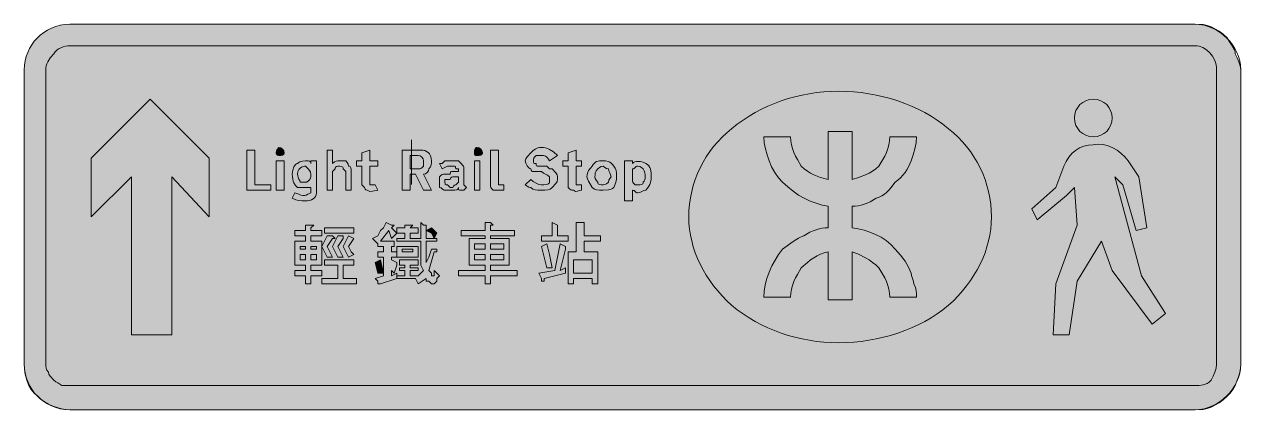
# Model space of a CAD drawing. Header units: metres. Extents: x 11 to 555, y 49 to 222.
import ezdxf

# ---------------------------------------------------------------- set-up
doc = ezdxf.new("R2010")
doc.units = ezdxf.units.M
for name, color, linetype, true_color in [('FILL_BLUE_0000FF', 7, 'Continuous', 0x0000ff), ('FILL_RED_FF0000', 7, 'Continuous', 0xff0000), ('FILL_WHITE_FFFFFF', 7, 'Continuous', 0xffffff), ('STROKE_BLUE_0000FF', 7, 'Continuous', 0x0000ff), ('STROKE_WHITE_FFFFFF', 7, 'Continuous', 0xffffff)]:
    doc.layers.add(name, color=color, linetype=linetype, true_color=true_color)

msp = doc.modelspace()

# ---------------------------------------------------------------- hatches: boundary and pattern name
at = {"layer": 'FILL_BLUE_0000FF', "true_color": 0x0000ff}
h = msp.add_hatch(color=7, dxfattribs=at)
h.dxf.hatch_style = 1
h.paths.add_polyline_path([(535.95, 212.58), (536.84, 212.42), (538.57, 211.8), (540.2, 210.8), (541.65, 209.49), (542.88, 207.89), (543.82, 206.06), (544.18, 205.06), (544.43, 204.03), (544.59, 202.95), (544.65, 201.84), (544.65, 69.84), (544.44, 68.04), (543.9, 66.24), (543.13, 64.44), (542.25, 62.64), (541.35, 61.85), (540.45, 61.25), (539.55, 60.83), (538.65, 60.54), (536.85, 60.28), (535.05, 60.24), (31.05, 60.24), (27.45, 60.24), (26.55, 60.95), (25.65, 61.44), (24.75, 61.93), (23.85, 62.64), (22.2, 64.44), (21.66, 65.34), (21.45, 66.24), (20.76, 67.14), (20.4, 68.04), (20.27, 68.94), (20.25, 69.84), (20.25, 201.84), (20.31, 202.74), (20.47, 203.64), (20.76, 204.54), (21.15, 205.44), (22.27, 207.24), (23.85, 209.04), (24.41, 209.88), (25.14, 210.61), (26.02, 211.23), (27, 211.74), (28.03, 212.13), (29.08, 212.41), (30.1, 212.58), (31.05, 212.64), (535.05, 212.64), (535.95, 212.58)])
at = {"layer": 'FILL_RED_FF0000', "true_color": 0xff0000}
h = msp.add_hatch(color=7, dxfattribs=at)
h.dxf.hatch_style = 1
h.paths.add_polyline_path([(372.09, 79.51), (368.76, 79.72), (365.47, 80.06), (362.21, 80.55), (359, 81.16), (355.83, 81.91), (352.72, 82.78), (349.65, 83.79), (346.64, 84.92), (343.69, 86.18), (340.81, 87.56), (337.99, 89.06), (335.24, 90.68), (332.56, 92.42), (329.97, 94.27), (327.45, 96.24), (325.26, 98.31), (323.18, 100.45), (321.22, 102.67), (319.39, 104.96), (317.68, 107.31), (316.1, 109.72), (314.66, 112.18), (313.35, 114.69), (312.18, 117.24), (311.16, 119.83), (310.29, 122.45), (309.56, 125.1), (308.99, 127.76), (308.58, 130.45), (308.33, 133.14), (308.25, 135.84), (308.33, 138.75), (308.58, 141.63), (308.99, 144.46), (309.56, 147.26), (310.29, 150), (311.16, 152.69), (312.18, 155.32), (313.35, 157.89), (314.66, 160.39), (316.1, 162.8), (317.68, 165.14), (319.39, 167.4), (321.22, 169.56), (323.18, 171.62), (325.26, 173.58), (327.45, 175.44), (329.97, 177.41), (332.56, 179.26), (335.24, 181), (337.99, 182.62), (340.81, 184.12), (343.69, 185.5), (346.64, 186.76), (349.65, 187.89), (352.72, 188.9), (355.83, 189.77), (359, 190.52), (362.21, 191.13), (365.47, 191.62), (368.76, 191.96), (372.09, 192.17), (375.45, 192.24), (378.82, 192.17), (382.19, 191.96), (385.54, 191.62), (388.87, 191.13), (392.18, 190.52), (395.45, 189.77), (398.67, 188.9), (401.85, 187.89), (404.97, 186.76), (408.03, 185.5), (411.02, 184.12), (413.92, 182.62), (416.75, 181), (419.48, 179.26), (422.12, 177.41), (424.65, 175.44), (426.84, 173.58), (428.92, 171.62), (430.88, 169.56), (432.71, 167.4), (434.42, 165.14), (436, 162.8), (437.44, 160.39), (438.75, 157.89), (439.92, 155.32), (440.94, 152.69), (441.81, 150), (442.54, 147.26), (443.11, 144.46), (443.52, 141.63), (443.77, 138.75), (443.85, 135.84), (443.77, 133.14), (443.52, 130.45), (443.11, 127.76), (442.54, 125.1), (441.81, 122.45), (440.94, 119.83), (439.92, 117.24), (438.75, 114.69), (437.44, 112.18), (436, 109.72), (434.42, 107.31), (432.71, 104.96), (430.88, 102.67), (428.92, 100.45), (426.84, 98.31), (424.65, 96.24), (422.12, 94.27), (419.48, 92.42), (416.75, 90.68), (413.92, 89.06), (411.02, 87.56), (408.03, 86.18), (404.97, 84.92), (401.85, 83.79), (398.67, 82.78), (395.45, 81.91), (392.18, 81.16), (388.87, 80.55), (385.54, 80.06), (382.19, 79.72), (378.82, 79.51), (375.45, 79.44), (372.09, 79.51)])
at = {"layer": 'FILL_WHITE_FFFFFF', "true_color": 0xffffff}
h = msp.add_hatch(color=7, dxfattribs=at)
h.dxf.hatch_style = 1
h.paths.add_polyline_path([(535.05, 222.24), (536.85, 222.22), (538.65, 222.09), (540.45, 221.73), (542.25, 221.04), (545.85, 219.09), (547.65, 217.83), (549.45, 216.24), (550.52, 214.44), (551.7, 212.64), (552.66, 210.84), (552.94, 209.94), (553.05, 209.04), (553.93, 207.24), (554.7, 205.44), (555.24, 203.64), (555.45, 201.84), (555.45, 69.84), (555.34, 67.99), (555.02, 66.07), (554.5, 64.12), (553.8, 62.19), (552.93, 60.31), (551.91, 58.53), (550.74, 56.9), (549.45, 55.44), (547.65, 53.85), (545.85, 52.59), (542.25, 50.64), (540.45, 49.95), (538.65, 49.59), (536.85, 49.46), (535.05, 49.44), (31.05, 49.44), (29.2, 49.55), (27.28, 49.87), (25.33, 50.39), (23.4, 51.09), (21.52, 51.96), (19.74, 52.98), (18.11, 54.15), (16.65, 55.44), (15.01, 56.9), (13.69, 58.53), (12.64, 60.31), (11.85, 62.19), (11.28, 64.12), (10.91, 66.07), (10.71, 67.99), (10.65, 69.84), (10.65, 201.84), (10.75, 203.85), (11.03, 205.82), (11.5, 207.73), (12.15, 209.58), (12.96, 211.36), (13.94, 213.04), (15.07, 214.62), (16.35, 216.09), (17.77, 217.43), (19.32, 218.63), (21, 219.68), (22.8, 220.57), (24.71, 221.28), (26.73, 221.81), (28.84, 222.13), (31.05, 222.24), (535.05, 222.24)])
h = msp.add_hatch(color=7, dxfattribs=at)
h.dxf.hatch_style = 1
h.paths.add_polyline_path([(58.65, 153.84), (40.65, 135.84), (40.65, 162.24), (67.05, 188.64), (93.45, 162.24), (93.45, 135.84), (76.65, 153.84), (76.65, 83.04), (58.65, 83.04), (58.65, 153.84)])
h = msp.add_hatch(color=7, dxfattribs=at)
h.dxf.hatch_style = 1
h.paths.add_polyline_path([(481.21, 181.98), (481.69, 183.58), (482.44, 185.01), (483.45, 186.24), (484.68, 187.25), (486.11, 188), (487.71, 188.48), (489.45, 188.64), (491.19, 188.48), (492.79, 188), (494.22, 187.25), (495.45, 186.24), (496.46, 185.01), (497.21, 183.58), (497.69, 181.98), (497.85, 180.24), (497.69, 178.5), (497.21, 176.9), (496.46, 175.47), (495.45, 174.24), (494.22, 173.23), (492.79, 172.48), (491.19, 172), (489.45, 171.84), (487.71, 172), (486.11, 172.48), (484.68, 173.23), (483.45, 174.24), (482.44, 175.47), (481.69, 176.9), (481.21, 178.5), (481.05, 180.24), (481.21, 181.98)])
h = msp.add_hatch(color=7, dxfattribs=at)
h.dxf.hatch_style = 1
h.paths.add_polyline_path([(342.01, 102.59), (342.49, 105.41), (343.24, 108.26), (344.25, 111.09), (345.48, 113.87), (346.91, 116.55), (348.51, 119.08), (350.25, 121.44), (355.05, 124.89), (357.34, 126.33), (358.55, 126.94), (359.85, 127.44), (362.55, 129.01), (363.9, 129.63), (365.25, 130.14), (366.6, 130.53), (367.95, 130.81), (369.3, 130.98), (370.65, 131.04), (370.65, 140.64), (367.95, 141.2), (365.27, 141.99), (362.61, 143), (360, 144.24), (357.44, 145.7), (354.96, 147.39), (352.55, 149.3), (350.25, 151.44), (348.47, 153.45), (346.8, 155.79), (345.36, 158.36), (344.25, 161.04), (343.37, 163.74), (342.6, 166.44), (342.06, 169.14), (341.85, 171.84), (353.85, 171.84), (353.96, 170.04), (354.26, 168.26), (354.74, 166.5), (355.35, 164.79), (356.08, 163.13), (356.89, 161.55), (358.65, 158.64), (360, 157.4), (361.37, 156.35), (362.76, 155.48), (364.2, 154.74), (365.69, 154.12), (367.26, 153.58), (370.65, 152.64), (370.65, 174.24), (381.45, 174.24), (381.45, 152.64), (384.34, 153.58), (387.45, 154.74), (389.02, 155.48), (390.56, 156.35), (392.05, 157.4), (393.45, 158.64), (395.21, 161.55), (396.02, 163.13), (396.75, 164.79), (397.36, 166.5), (397.84, 168.26), (398.14, 170.04), (398.25, 171.84), (410.25, 171.84), (410.04, 169.14), (409.5, 166.44), (408.73, 163.74), (407.85, 161.04), (407.34, 159.69), (406.72, 158.36), (405.99, 157.05), (405.15, 155.79), (404.19, 154.58), (403.12, 153.45), (401.94, 152.39), (400.65, 151.44), (398.83, 148.96), (397.89, 147.9), (396.9, 146.94), (395.86, 146.1), (394.74, 145.36), (393.55, 144.75), (392.25, 144.24), (389.55, 142.66), (388.2, 142.05), (386.85, 141.54), (385.5, 141.15), (384.15, 140.86), (382.8, 140.7), (381.45, 140.64), (381.45, 131.04), (384.15, 130.53), (386.81, 129.88), (389.42, 129.06), (391.95, 128.04), (394.36, 126.8), (396.64, 125.3), (398.74, 123.53), (400.65, 121.44), (403.12, 118.74), (405.15, 116.04), (406.72, 113.34), (407.34, 111.99), (407.85, 110.64), (408.04, 109.55), (408.45, 108.24), (408.86, 106.93), (409.05, 105.84), (409.74, 104.23), (410.1, 102.84), (410.23, 101.45), (410.25, 99.84), (398.25, 99.84), (398.14, 101.64), (397.84, 103.42), (397.36, 105.18), (396.75, 106.89), (396.02, 108.55), (395.21, 110.13), (393.45, 113.04), (392.05, 114.33), (390.56, 115.51), (389.02, 116.58), (387.45, 117.54), (384.34, 119.11), (381.45, 120.24), (381.45, 98.64), (370.65, 98.64), (370.65, 120.24), (368.9, 119.73), (367.26, 119.11), (365.69, 118.38), (364.2, 117.54), (362.76, 116.58), (361.37, 115.51), (358.65, 113.04), (356.89, 110.13), (356.08, 108.55), (355.35, 106.89), (354.74, 105.18), (354.26, 103.42), (353.96, 101.64), (353.85, 99.84), (341.85, 99.84), (342.01, 102.59)])
h = msp.add_hatch(color=7, dxfattribs=at)
h.dxf.hatch_style = 1
h.paths.add_polyline_path([(110.25, 165.84), (113.85, 165.84), (113.85, 150.24), (121.05, 150.24), (121.05, 147.84), (110.25, 147.84), (110.25, 165.84)])
h = msp.add_hatch(color=7, dxfattribs=at)
h.dxf.hatch_style = 1
h.paths.add_polyline_path([(127, 164.24), (126.84, 163.95), (126.3, 163.59), (125.53, 163.46), (124.65, 163.44), (124.05, 163.59), (123.64, 163.95), (123.5, 164.24), (123.45, 164.64), (123.64, 165.52), (124.05, 166.29), (124.65, 167.04), (125.53, 166.83), (126.3, 166.29), (126.84, 165.52), (127.05, 164.64), (127, 164.24)])
h = msp.add_hatch(color=7, dxfattribs=at)
h.dxf.hatch_style = 1
h.paths.add_polyline_path([(153.45, 157.44), (153.4, 157.84), (153.24, 158.13), (152.7, 158.49), (151.93, 158.62), (151.05, 158.64), (150.45, 158.49), (150.04, 158.13), (149.9, 157.84), (149.85, 157.44), (148.65, 156.24), (148.65, 147.84), (146.25, 147.84), (146.25, 165.84), (148.65, 165.84), (148.65, 159.84), (149.53, 160.53), (150.3, 160.89), (151.05, 161.04), (154.65, 161.04), (155.25, 160.29), (155.66, 159.52), (155.85, 158.64), (156.25, 158.59), (156.54, 158.43), (156.9, 157.89), (157.03, 157.12), (157.05, 156.24), (157.05, 147.84), (154.65, 147.84), (154.65, 156.24), (153.45, 157.44)])
h = msp.add_hatch(color=7, dxfattribs=at)
h.dxf.hatch_style = 1
h.paths.add_polyline_path([(166.65, 150.24), (167.85, 150.24), (169.05, 147.84), (166.65, 147.39), (165.34, 147.33), (164.75, 147.5), (164.25, 147.84), (163.65, 147.99), (163.24, 148.35), (163.1, 148.64), (163.05, 149.04), (161.85, 150.24), (161.85, 158.64), (159.45, 158.64), (159.45, 161.04), (161.85, 161.04), (161.85, 164.64), (165.45, 165.84), (165.45, 161.04), (169.05, 161.04), (169.05, 158.64), (165.45, 158.64), (165.45, 150.24), (166.65, 150.24)])
h = msp.add_hatch(color=7, dxfattribs=at)
h.dxf.hatch_style = 1
h.paths.add_polyline_path([(188.25, 165.84), (189.15, 165.78), (190.01, 165.6), (190.82, 165.27), (191.55, 164.79), (192.16, 164.14), (192.64, 163.31), (192.94, 162.28), (193.05, 161.04), (193.03, 160.14), (192.9, 159.24), (192.54, 158.34), (191.85, 157.44), (191.64, 156.56), (191.1, 155.79), (190.33, 155.25), (189.45, 155.04), (193.05, 147.84), (189.45, 147.84), (185.85, 155.04), (183.45, 155.04), (183.45, 147.84), (179.85, 147.84), (179.85, 165.84), (188.25, 165.84)])
h.paths.add_polyline_path([(187.76, 157.46), (188.25, 157.59), (188.74, 157.95), (189.45, 158.64), (189.45, 161.04), (189.24, 161.92), (188.7, 162.69), (187.93, 163.23), (187.05, 163.44), (183.45, 163.44), (183.45, 157.44), (187.05, 157.44), (187.76, 157.46)], flags=16)
h = msp.add_hatch(color=7, dxfattribs=at)
h.dxf.hatch_style = 1
h.paths.add_polyline_path([(215.8, 164.24), (215.64, 163.95), (215.1, 163.59), (214.33, 163.46), (213.45, 163.44), (212.76, 163.46), (212.4, 163.59), (212.27, 163.95), (212.25, 164.64), (212.27, 165.52), (212.4, 166.29), (212.76, 166.83), (213.05, 166.99), (213.45, 167.04), (214.33, 166.83), (215.1, 166.29), (215.64, 165.52), (215.85, 164.64), (215.8, 164.24)])
h = msp.add_hatch(color=7, dxfattribs=at)
h.dxf.hatch_style = 1
h.paths.add_polyline_path([(224.25, 150.24), (225.45, 150.24), (225.45, 147.84), (221.85, 147.84), (220.65, 147.84), (219.96, 148.55), (219.6, 149.04), (219.47, 149.53), (219.45, 150.24), (219.45, 165.84), (223.05, 165.84), (223.05, 150.24), (224.25, 150.24)])
h = msp.add_hatch(color=7, dxfattribs=at)
h.dxf.hatch_style = 1
h.paths.add_polyline_path([(245.4, 161.83), (244.95, 162.43), (244.5, 162.85), (244.05, 163.14), (243.15, 163.4), (242.25, 163.44), (239.85, 163.44), (239.16, 162.73), (238.8, 162.24), (238.67, 161.75), (238.65, 161.04), (238.67, 160.35), (238.8, 159.99), (239.16, 159.86), (239.85, 159.84), (239.87, 159.15), (240, 158.79), (240.36, 158.66), (241.05, 158.64), (244.65, 158.64), (245.85, 157.44), (247.05, 157.44), (248.7, 155.64), (249.24, 154.74), (249.45, 153.84), (249.45, 152.64), (249.24, 151.74), (248.7, 150.84), (247.05, 149.04), (246.13, 148.35), (245.1, 147.99), (243.84, 147.86), (242.25, 147.84), (240.66, 147.86), (239.4, 147.99), (238.37, 148.35), (237.45, 149.04), (236.57, 149.23), (235.8, 149.64), (235.05, 150.24), (237.45, 152.64), (238.54, 151.76), (239.85, 150.99), (241.16, 150.45), (242.25, 150.24), (243.32, 150.26), (244.5, 150.39), (245.03, 150.53), (245.46, 150.75), (245.74, 151.04), (245.85, 151.44), (245.85, 153.84), (244.95, 154.55), (244.05, 155.04), (243.15, 155.53), (242.25, 156.24), (238.65, 156.24), (238.25, 156.29), (237.96, 156.43), (237.6, 156.84), (237.45, 157.44), (237, 157.55), (236.57, 157.83), (235.8, 158.79), (235.26, 159.97), (235.05, 161.04), (235.26, 161.94), (235.8, 162.84), (237.45, 164.64), (238.37, 165.52), (239.4, 166.29), (240.66, 166.83), (241.4, 166.99), (242.25, 167.04), (243.15, 166.98), (244.05, 166.81), (244.95, 166.53), (245.85, 166.14), (247.65, 165.01), (249.45, 163.44), (245.85, 161.04), (245.4, 161.83)])
h = msp.add_hatch(color=7, dxfattribs=at)
h.dxf.hatch_style = 1
h.paths.add_polyline_path([(259.05, 150.24), (260.25, 150.24), (260.25, 147.84), (259.35, 147.67), (258.45, 147.39), (257.55, 147.33), (257.1, 147.5), (256.65, 147.84), (255.94, 147.86), (255.45, 147.99), (254.96, 148.35), (254.25, 149.04), (254.25, 150.24), (254.25, 158.64), (251.85, 158.64), (251.85, 161.04), (254.25, 161.04), (254.25, 164.64), (257.85, 165.84), (257.85, 161.04), (260.25, 161.04), (260.25, 158.64), (257.85, 158.64), (257.85, 150.24), (259.05, 150.24)])
h = msp.add_hatch(color=7, dxfattribs=at)
h.dxf.hatch_style = 1
h.paths.add_polyline_path([(471.45, 83.04), (472.65, 105.84), (482.25, 132.24), (481.05, 149.04), (477.45, 145.44), (464.25, 134.64), (461.85, 139.44), (472.65, 149.04), (476.25, 158.64), (477.26, 160.78), (478.48, 162.67), (479.9, 164.31), (481.5, 165.69), (483.27, 166.78), (485.19, 167.58), (487.26, 168.07), (489.45, 168.24), (490.57, 168.41), (491.7, 168.47), (493.91, 168.3), (496.07, 167.75), (498.15, 166.89), (500.11, 165.74), (501.94, 164.36), (503.59, 162.78), (505.05, 161.04), (509.85, 153.84), (513.45, 131.04), (508.65, 129.84), (502.65, 150.24), (499.05, 153.84), (511.05, 109.44), (521.85, 92.64), (515.85, 87.84), (497.85, 111.84), (493.05, 125.04), (482.25, 107.04), (478.65, 83.04), (471.45, 83.04)])
h = msp.add_hatch(color=7, dxfattribs=at)
h.dxf.hatch_style = 1
h.paths.add_polyline_path([(123.45, 147.84), (123.45, 161.04), (127.05, 161.04), (127.05, 147.84), (123.45, 147.84)])
h = msp.add_hatch(color=7, dxfattribs=at)
h.dxf.hatch_style = 1
h.paths.add_polyline_path([(132.17, 149.98), (131.4, 151.14), (131.09, 151.88), (130.86, 152.75), (130.7, 153.8), (130.65, 155.04), (130.7, 155.94), (130.86, 156.8), (131.4, 158.34), (131.76, 158.95), (132.17, 159.43), (132.6, 159.73), (133.05, 159.84), (133.55, 160.24), (134.12, 160.53), (135.3, 160.89), (136.65, 161.04), (137.85, 161.04), (138.45, 160.89), (138.86, 160.53), (139, 160.24), (139.05, 159.84), (139.05, 161.04), (141.45, 161.04), (141.45, 146.64), (141.34, 145.8), (141.04, 145.06), (140.56, 144.45), (139.95, 143.94), (139.22, 143.55), (138.41, 143.26), (137.55, 143.1), (136.65, 143.04), (135.04, 143.06), (133.65, 143.19), (132.26, 143.55), (130.65, 144.24), (131.85, 146.64), (132.75, 146.45), (133.65, 146.04), (134.55, 145.63), (135.45, 145.44), (136.24, 145.49), (136.86, 145.63), (137.7, 146.04), (138.32, 146.45), (139.05, 146.64), (139.05, 147.84), (139.05, 149.04), (137.85, 149.04), (136.65, 149.04), (133.05, 149.04), (132.17, 149.98)])
h.paths.add_polyline_path([(134.85, 158.19), (134.19, 157.76), (133.61, 157.12), (133.2, 156.23), (133.05, 155.04), (133.1, 154.25), (133.24, 153.63), (133.65, 152.79), (134.06, 152.17), (134.25, 151.44), (136.65, 151.44), (137.02, 151.5), (137.85, 151.89), (138.29, 152.32), (138.67, 152.96), (138.95, 153.85), (139.05, 155.04), (138.86, 155.92), (138.45, 156.69), (137.85, 157.44), (136.65, 158.64), (136.09, 158.58), (134.85, 158.19)], flags=16)
h = msp.add_hatch(color=7, dxfattribs=at)
h.dxf.hatch_style = 1
h.paths.add_polyline_path([(199.05, 161.04), (201.45, 161.04), (205.05, 161.04), (206.25, 159.84), (206.94, 159.13), (207.3, 158.64), (207.43, 158.15), (207.45, 157.44), (207.45, 155.04), (207.45, 150.24), (208.65, 149.04), (207.45, 147.84), (206.25, 147.84), (205.56, 147.86), (205.2, 147.99), (205.07, 148.35), (205.05, 149.04), (205, 148.64), (204.84, 148.35), (204.3, 147.99), (203.53, 147.86), (202.65, 147.84), (200.25, 147.84), (199.05, 147.84), (198.65, 147.89), (198.34, 148.03), (197.85, 148.44), (197.36, 148.85), (197.05, 148.99), (196.65, 149.04), (196.65, 151.44), (196.65, 153.84), (197.36, 154.53), (197.85, 154.89), (198.34, 155.02), (199.05, 155.04), (201.45, 155.04), (201.47, 155.73), (201.6, 156.09), (201.96, 156.22), (202.65, 156.24), (205.05, 156.24), (205.05, 157.44), (203.85, 157.44), (203.83, 158.13), (203.7, 158.49), (203.34, 158.62), (202.65, 158.64), (201.45, 158.64), (200.25, 158.64), (197.85, 157.44), (196.65, 159.84), (197.85, 159.84), (199.05, 161.04)])
h.paths.add_polyline_path([(202.7, 149.44), (202.84, 149.73), (203.25, 150.09), (203.85, 150.24), (205.05, 151.44), (205.05, 153.84), (202.65, 153.84), (202.05, 153.69), (201.64, 153.33), (201.5, 153.04), (201.45, 152.64), (200.25, 152.64), (199.05, 152.64), (199.05, 151.44), (199.07, 150.75), (199.2, 150.39), (199.56, 150.26), (200.25, 150.24), (201.45, 149.04), (202.65, 149.04), (202.7, 149.44)], flags=16)
h = msp.add_hatch(color=7, dxfattribs=at)
h.dxf.hatch_style = 1
h.paths.add_polyline_path([(212.25, 147.84), (212.25, 161.04), (214.65, 161.04), (214.65, 147.84), (212.25, 147.84)])
h = msp.add_hatch(color=7, dxfattribs=at)
h.dxf.hatch_style = 1
h.paths.add_polyline_path([(262.86, 155.43), (263.4, 156.69), (264.17, 157.72), (265.05, 158.64), (265.5, 159.43), (265.97, 160.03), (266.46, 160.45), (267, 160.74), (268.26, 161), (269.85, 161.04), (270.94, 161), (272.25, 160.74), (272.92, 160.45), (273.56, 160.03), (274.15, 159.43), (274.65, 158.64), (275.34, 157.72), (275.7, 156.69), (275.83, 155.43), (275.85, 153.84), (275.83, 152.92), (275.7, 151.89), (275.34, 150.63), (274.65, 149.04), (274.15, 148.64), (273.56, 148.35), (272.25, 147.99), (269.85, 147.84), (268.26, 147.86), (267, 147.99), (265.97, 148.35), (265.05, 149.04), (263.4, 151.89), (262.86, 152.92), (262.65, 153.84), (262.7, 154.69), (262.86, 155.43)])
h.paths.add_polyline_path([(268.2, 158.04), (267.45, 157.44), (266.76, 156.54), (266.4, 155.64), (266.27, 154.74), (266.25, 153.84), (266.4, 153.09), (266.76, 152.32), (267.45, 151.44), (267.5, 151.04), (267.66, 150.75), (268.2, 150.39), (268.97, 150.26), (269.85, 150.24), (270.6, 150.39), (271.37, 150.75), (272.25, 151.44), (272.44, 152.32), (272.85, 153.09), (273.45, 153.84), (273.26, 154.74), (272.85, 155.64), (272.44, 156.54), (272.25, 157.44), (271.37, 157.63), (270.6, 158.04), (269.85, 158.64), (268.97, 158.45), (268.2, 158.04)], flags=16)
h = msp.add_hatch(color=7, dxfattribs=at)
h.dxf.hatch_style = 1
h.paths.add_polyline_path([(284.16, 160.51), (284.84, 160.68), (285.6, 160.74), (286.41, 160.68), (287.27, 160.51), (288.15, 160.23), (289.05, 159.84), (289.84, 159.34), (290.44, 158.73), (290.86, 158.05), (291.15, 157.29), (291.41, 155.62), (291.45, 153.84), (291.41, 152.73), (291.15, 151.29), (290.86, 150.48), (290.44, 149.62), (289.84, 148.74), (289.05, 147.84), (288.15, 147.65), (287.25, 147.24), (286.35, 146.83), (285.45, 146.64), (285.05, 146.69), (284.74, 146.83), (284.25, 147.24), (283.76, 147.65), (283.45, 147.79), (283.05, 147.84), (283.05, 143.04), (279.45, 143.04), (279.45, 161.04), (283.05, 161.04), (283.05, 159.84), (283.55, 160.23), (284.16, 160.51)])
h.paths.add_polyline_path([(283.05, 155.04), (283.05, 152.64), (283.07, 151.93), (283.2, 151.44), (283.56, 150.95), (284.25, 150.24), (285.45, 150.24), (286.33, 150.26), (287.1, 150.39), (287.64, 150.75), (287.8, 151.04), (287.85, 151.44), (288.24, 151.94), (288.52, 152.55), (288.69, 153.23), (288.75, 153.99), (288.69, 154.8), (288.52, 155.66), (288.24, 156.54), (287.85, 157.44), (287.1, 158.04), (286.33, 158.45), (285.45, 158.64), (285.05, 158.59), (284.74, 158.45), (284.25, 158.04), (283.76, 157.63), (283.45, 157.49), (283.05, 157.44), (283.05, 156.24), (283.05, 155.04)], flags=16)
h = msp.add_hatch(color=7, dxfattribs=at)
h.dxf.hatch_style = 1
h.paths.add_polyline_path([(140.25, 132.24), (139.05, 131.04), (139.05, 129.84), (143.85, 129.84), (143.85, 127.44), (139.05, 127.44), (139.05, 125.04), (143.85, 125.04), (143.85, 114.24), (139.05, 114.24), (139.05, 111.84), (143.85, 111.84), (143.85, 109.44), (139.05, 109.44), (139.05, 105.84), (136.65, 105.84), (136.65, 109.44), (131.85, 109.44), (131.85, 111.84), (136.65, 111.84), (136.65, 114.24), (131.85, 114.24), (131.85, 125.04), (136.65, 125.04), (136.65, 127.44), (131.85, 127.44), (131.85, 129.84), (136.65, 129.84), (136.65, 132.24), (137.85, 132.24), (139.05, 132.24), (140.25, 132.24)])
h.paths.add_polyline_path([(136.65, 121.44), (136.65, 122.64), (134.25, 122.64), (134.25, 121.44), (136.65, 121.44)], flags=16)
h.paths.add_polyline_path([(139.05, 121.44), (141.45, 121.44), (141.45, 122.64), (139.05, 122.64), (139.05, 121.44)], flags=16)
h.paths.add_polyline_path([(134.25, 119.04), (134.25, 116.64), (136.65, 116.64), (136.65, 119.04), (134.25, 119.04)], flags=16)
h.paths.add_polyline_path([(141.45, 119.04), (139.05, 119.04), (139.05, 116.64), (141.45, 116.64), (141.45, 119.04)], flags=16)
h = msp.add_hatch(color=7, dxfattribs=at)
h.dxf.hatch_style = 1
h.paths.add_polyline_path([(158.25, 131.04), (158.25, 128.64), (145.05, 128.64), (145.05, 131.04), (158.25, 131.04)])
h = msp.add_hatch(color=7, dxfattribs=at)
h.dxf.hatch_style = 1
h.paths.add_polyline_path([(176.25, 110.64), (175.05, 111.84), (175.05, 109.44), (177.45, 110.64), (177.45, 108.24), (170.25, 105.84), (169.05, 105.84), (169.05, 107.04), (167.85, 108.24), (171.45, 109.44), (171.45, 117.84), (169.05, 117.84), (169.05, 120.24), (171.45, 120.24), (171.45, 122.64), (169.05, 122.64), (169.05, 123.84), (166.65, 126.24), (169.05, 127.44), (170.25, 129.84), (171.45, 131.04), (172.65, 133.44), (175.05, 132.24), (176.25, 132.24), (175.05, 131.04), (177.45, 128.64), (175.05, 126.24), (173.85, 129.84), (170.25, 125.04), (176.25, 125.04), (176.25, 122.64), (175.05, 122.64), (175.05, 120.24), (177.45, 120.24), (177.45, 117.84), (175.05, 117.84), (175.05, 116.64), (177.45, 115.44), (177.45, 114.24), (176.25, 110.64)])
h = msp.add_hatch(color=7, dxfattribs=at)
h.dxf.hatch_style = 1
h.paths.add_polyline_path([(181.05, 131.04), (181.05, 132.24), (183.45, 132.24), (184.65, 132.24), (183.45, 131.04), (187.05, 131.04), (187.05, 128.64), (183.45, 128.64), (183.45, 126.24), (188.25, 126.24), (188.25, 133.44), (189.45, 132.24), (190.65, 132.24), (190.65, 131.04), (190.65, 126.24), (195.45, 126.24), (195.45, 125.04), (190.65, 125.04), (190.65, 119.04), (190.65, 115.44), (191.85, 117.84), (193.05, 121.44), (194.25, 121.44), (195.45, 121.44), (195.45, 120.24), (194.25, 120.24), (191.85, 111.84), (193.05, 110.64), (193.05, 109.44), (194.25, 109.44), (194.25, 111.84), (196.65, 109.44), (195.45, 108.24), (195.45, 107.04), (194.25, 105.84), (193.05, 105.84), (191.85, 107.04), (190.65, 107.04), (190.65, 108.24), (187.05, 105.84), (185.85, 108.24), (177.45, 108.24), (177.45, 109.44), (181.05, 109.44), (181.05, 111.84), (178.65, 111.84), (178.65, 113.04), (181.05, 113.04), (181.05, 114.24), (178.65, 114.24), (178.65, 116.64), (187.05, 116.64), (187.05, 114.24), (183.45, 114.24), (183.45, 113.04), (187.05, 113.04), (187.05, 111.84), (183.45, 111.84), (183.45, 109.44), (187.05, 109.44), (188.25, 110.64), (189.45, 111.84), (188.25, 114.24), (188.25, 116.64), (188.25, 120.24), (188.25, 125.04), (177.45, 125.04), (177.45, 126.24), (181.05, 126.24), (181.05, 128.64), (177.45, 128.64), (177.45, 131.04), (181.05, 131.04)])
h = msp.add_hatch(color=7, dxfattribs=at)
h.dxf.hatch_style = 1
h.paths.add_polyline_path([(193.05, 128.64), (190.65, 129.84), (193.05, 131.04), (195.45, 128.64), (194.25, 126.24), (193.05, 128.64)])
h = msp.add_hatch(color=7, dxfattribs=at)
h.dxf.hatch_style = 1
h.paths.add_polyline_path([(219.45, 132.24), (219.45, 129.84), (230.25, 129.84), (230.25, 127.44), (219.45, 127.44), (219.45, 126.24), (227.85, 126.24), (227.85, 114.24), (219.45, 114.24), (219.45, 111.84), (231.45, 111.84), (231.45, 109.44), (219.45, 109.44), (219.45, 105.84), (217.05, 105.84), (217.05, 109.44), (205.05, 109.44), (205.05, 111.84), (217.05, 111.84), (217.05, 114.24), (209.85, 114.24), (209.85, 126.24), (217.05, 126.24), (217.05, 127.44), (206.25, 127.44), (206.25, 129.84), (217.05, 129.84), (217.05, 133.44), (219.45, 133.44), (220.65, 132.24), (219.45, 132.24)])
h.paths.add_polyline_path([(217.05, 121.44), (217.05, 123.84), (212.25, 123.84), (212.25, 121.44), (217.05, 121.44)], flags=16)
h.paths.add_polyline_path([(212.25, 116.64), (217.05, 116.64), (217.05, 119.04), (212.25, 119.04), (212.25, 116.64)], flags=16)
h.paths.add_polyline_path([(219.45, 123.84), (219.45, 121.44), (225.45, 121.44), (225.45, 123.84), (219.45, 123.84)], flags=16)
h.paths.add_polyline_path([(225.45, 119.04), (219.45, 119.04), (219.45, 116.64), (225.45, 116.64), (225.45, 119.04)], flags=16)
h = msp.add_hatch(color=7, dxfattribs=at)
h.dxf.hatch_style = 1
h.paths.add_polyline_path([(247.05, 127.44), (247.05, 133.44), (249.45, 132.24), (249.45, 127.44), (254.25, 127.44), (254.25, 125.04), (242.25, 125.04), (242.25, 127.44), (247.05, 127.44)])
h = msp.add_hatch(color=7, dxfattribs=at)
h.dxf.hatch_style = 1
h.paths.add_polyline_path([(257.85, 133.44), (261.45, 133.44), (261.45, 132.24), (261.45, 127.44), (268.65, 127.44), (268.65, 125.04), (261.45, 125.04), (261.45, 120.24), (267.45, 120.24), (267.45, 105.84), (265.05, 105.84), (265.05, 108.24), (256.65, 108.24), (256.65, 105.84), (254.25, 105.84), (254.25, 120.24), (257.85, 120.24), (257.85, 133.44)])
h.paths.add_polyline_path([(265.05, 116.64), (256.65, 116.64), (256.65, 110.64), (265.05, 110.64), (265.05, 116.64)], flags=16)
h = msp.add_hatch(color=7, dxfattribs=at)
h.dxf.hatch_style = 1
h.paths.add_polyline_path([(148.65, 127.44), (149.85, 126.24), (148.65, 126.24), (146.25, 122.64), (147.45, 120.24), (148.65, 117.84), (146.25, 117.84), (145.05, 120.24), (143.85, 122.64), (146.25, 127.44), (148.65, 127.44)])
h = msp.add_hatch(color=7, dxfattribs=at)
h.dxf.hatch_style = 1
h.paths.add_polyline_path([(153.45, 127.44), (153.45, 126.24), (151.05, 122.64), (152.25, 120.24), (153.45, 117.84), (151.05, 117.84), (149.85, 120.24), (148.65, 122.64), (151.05, 127.44), (153.45, 127.44)])
h = msp.add_hatch(color=7, dxfattribs=at)
h.dxf.hatch_style = 1
h.paths.add_polyline_path([(158.25, 126.24), (155.85, 122.64), (157.05, 120.24), (158.25, 119.04), (155.85, 117.84), (154.65, 120.24), (153.45, 122.64), (155.85, 127.44), (158.25, 126.24)])
h = msp.add_hatch(color=7, dxfattribs=at)
h.dxf.hatch_style = 1
h.paths.add_polyline_path([(187.05, 117.84), (177.45, 117.84), (177.45, 122.64), (187.05, 122.64), (187.05, 117.84)])
h.paths.add_polyline_path([(184.65, 121.44), (179.85, 121.44), (179.85, 120.24), (184.65, 120.24), (184.65, 121.44)], flags=16)
h = msp.add_hatch(color=7, dxfattribs=at)
h.dxf.hatch_style = 1
h.paths.add_polyline_path([(248.25, 111.84), (249.45, 117.84), (250.65, 123.84), (253.05, 122.64), (253.05, 121.44), (250.65, 111.84), (253.05, 113.04), (253.05, 110.64), (243.45, 108.24), (243.45, 107.04), (242.25, 107.04), (242.25, 108.24), (241.05, 110.64), (248.25, 111.84)])
h = msp.add_hatch(color=7, dxfattribs=at)
h.dxf.hatch_style = 1
h.paths.add_polyline_path([(242.25, 122.64), (244.65, 123.84), (245.85, 119.04), (247.05, 113.04), (244.65, 113.04), (242.25, 122.64)])
h = msp.add_hatch(color=7, dxfattribs=at)
h.dxf.hatch_style = 1
h.paths.add_polyline_path([(158.25, 116.64), (158.25, 114.24), (153.45, 114.24), (153.45, 108.24), (159.45, 108.24), (159.45, 105.84), (143.85, 105.84), (143.85, 108.24), (151.05, 108.24), (151.05, 114.24), (145.05, 114.24), (145.05, 116.64), (158.25, 116.64)])
h = msp.add_hatch(color=7, dxfattribs=at)
h.dxf.hatch_style = 1
h.paths.add_polyline_path([(167.85, 115.44), (170.25, 116.64), (171.45, 110.64), (169.05, 110.64), (167.85, 115.44)])

# ---------------------------------------------------------------- linework, layer by layer
at = {"layer": 'FILL_BLUE_0000FF', "lineweight": 0, "true_color": 0x0000ff}
msp.add_lwpolyline([(535.95, 212.58), (536.84, 212.42), (538.57, 211.8), (540.2, 210.8), (541.65, 209.49), (542.88, 207.89), (543.82, 206.06), (544.18, 205.06), (544.43, 204.03), (544.59, 202.95), (544.65, 201.84), (544.65, 69.84), (544.44, 68.04), (543.9, 66.24), (543.13, 64.44), (542.25, 62.64), (541.35, 61.85), (540.45, 61.25), (539.55, 60.83), (538.65, 60.54), (536.85, 60.28), (535.05, 60.24), (31.05, 60.24), (27.45, 60.24), (26.55, 60.95), (25.65, 61.44), (24.75, 61.93), (23.85, 62.64), (22.2, 64.44), (21.66, 65.34), (21.45, 66.24), (20.76, 67.14), (20.4, 68.04), (20.27, 68.94), (20.25, 69.84), (20.25, 201.84), (20.31, 202.74), (20.47, 203.64), (20.76, 204.54), (21.15, 205.44), (22.27, 207.24), (23.85, 209.04), (24.41, 209.88), (25.14, 210.61), (26.02, 211.23), (27, 211.74), (28.03, 212.13), (29.08, 212.41), (30.1, 212.58), (31.05, 212.64), (535.05, 212.64)], close=True, dxfattribs=at)
at = {"layer": 'FILL_RED_FF0000', "lineweight": 0, "true_color": 0xff0000}
msp.add_lwpolyline([(372.09, 79.51), (368.76, 79.72), (365.47, 80.06), (362.21, 80.55), (359, 81.16), (355.83, 81.91), (352.72, 82.78), (349.65, 83.79), (346.64, 84.92), (343.69, 86.18), (340.81, 87.56), (337.99, 89.06), (335.24, 90.68), (332.56, 92.42), (329.97, 94.27), (327.45, 96.24), (325.26, 98.31), (323.18, 100.45), (321.22, 102.67), (319.39, 104.96), (317.68, 107.31), (316.1, 109.72), (314.66, 112.18), (313.35, 114.69), (312.18, 117.24), (311.16, 119.83), (310.29, 122.45), (309.56, 125.1), (308.99, 127.76), (308.58, 130.45), (308.33, 133.14), (308.25, 135.84), (308.33, 138.75), (308.58, 141.63), (308.99, 144.46), (309.56, 147.26), (310.29, 150), (311.16, 152.69), (312.18, 155.32), (313.35, 157.89), (314.66, 160.39), (316.1, 162.8), (317.68, 165.14), (319.39, 167.4), (321.22, 169.56), (323.18, 171.62), (325.26, 173.58), (327.45, 175.44), (329.97, 177.41), (332.56, 179.26), (335.24, 181), (337.99, 182.62), (340.81, 184.12), (343.69, 185.5), (346.64, 186.76), (349.65, 187.89), (352.72, 188.9), (355.83, 189.77), (359, 190.52), (362.21, 191.13), (365.47, 191.62), (368.76, 191.96), (372.09, 192.17), (375.45, 192.24), (378.82, 192.17), (382.19, 191.96), (385.54, 191.62), (388.87, 191.13), (392.18, 190.52), (395.45, 189.77), (398.67, 188.9), (401.85, 187.89), (404.97, 186.76), (408.03, 185.5), (411.02, 184.12), (413.92, 182.62), (416.75, 181), (419.48, 179.26), (422.12, 177.41), (424.65, 175.44), (426.84, 173.58), (428.92, 171.62), (430.88, 169.56), (432.71, 167.4), (434.42, 165.14), (436, 162.8), (437.44, 160.39), (438.75, 157.89), (439.92, 155.32), (440.94, 152.69), (441.81, 150), (442.54, 147.26), (443.11, 144.46), (443.52, 141.63), (443.77, 138.75), (443.85, 135.84), (443.77, 133.14), (443.52, 130.45), (443.11, 127.76), (442.54, 125.1), (441.81, 122.45), (440.94, 119.83), (439.92, 117.24), (438.75, 114.69), (437.44, 112.18), (436, 109.72), (434.42, 107.31), (432.71, 104.96), (430.88, 102.67), (428.92, 100.45), (426.84, 98.31), (424.65, 96.24), (422.12, 94.27), (419.48, 92.42), (416.75, 90.68), (413.92, 89.06), (411.02, 87.56), (408.03, 86.18), (404.97, 84.92), (401.85, 83.79), (398.67, 82.78), (395.45, 81.91), (392.18, 81.16), (388.87, 80.55), (385.54, 80.06), (382.19, 79.72), (378.82, 79.51), (375.45, 79.44)], close=True, dxfattribs=at)
at = {"layer": 'FILL_WHITE_FFFFFF', "lineweight": 0, "true_color": 0xffffff}
for points in [[(535.05, 222.24), (536.85, 222.22), (538.65, 222.09), (540.45, 221.73), (542.25, 221.04), (545.85, 219.09), (547.65, 217.83), (549.45, 216.24), (550.52, 214.44), (551.7, 212.64), (552.66, 210.84), (552.94, 209.94), (553.05, 209.04), (553.93, 207.24), (554.7, 205.44), (555.24, 203.64), (555.45, 201.84), (555.45, 69.84), (555.34, 67.99), (555.02, 66.07), (554.5, 64.12), (553.8, 62.19), (552.93, 60.31), (551.91, 58.53), (550.74, 56.9), (549.45, 55.44), (547.65, 53.85), (545.85, 52.59), (542.25, 50.64), (540.45, 49.95), (538.65, 49.59), (536.85, 49.46), (535.05, 49.44), (31.05, 49.44), (29.2, 49.55), (27.28, 49.87), (25.33, 50.39), (23.4, 51.09), (21.52, 51.96), (19.74, 52.98), (18.11, 54.15), (16.65, 55.44), (15.01, 56.9), (13.69, 58.53), (12.64, 60.31), (11.85, 62.19), (11.28, 64.12), (10.91, 66.07), (10.71, 67.99), (10.65, 69.84), (10.65, 201.84), (10.75, 203.85), (11.03, 205.82), (11.5, 207.73), (12.15, 209.58), (12.96, 211.36), (13.94, 213.04), (15.07, 214.62), (16.35, 216.09), (17.77, 217.43), (19.32, 218.63), (21, 219.68), (22.8, 220.57), (24.71, 221.28), (26.73, 221.81), (28.84, 222.13), (31.05, 222.24)], [(58.65, 153.84), (40.65, 135.84), (40.65, 162.24), (67.05, 188.64), (93.45, 162.24), (93.45, 135.84), (76.65, 153.84), (76.65, 83.04), (58.65, 83.04)], [(481.21, 181.98), (481.69, 183.58), (482.44, 185.01), (483.45, 186.24), (484.68, 187.25), (486.11, 188), (487.71, 188.48), (489.45, 188.64), (491.19, 188.48), (492.79, 188), (494.22, 187.25), (495.45, 186.24), (496.46, 185.01), (497.21, 183.58), (497.69, 181.98), (497.85, 180.24), (497.69, 178.5), (497.21, 176.9), (496.46, 175.47), (495.45, 174.24), (494.22, 173.23), (492.79, 172.48), (491.19, 172), (489.45, 171.84), (487.71, 172), (486.11, 172.48), (484.68, 173.23), (483.45, 174.24), (482.44, 175.47), (481.69, 176.9), (481.21, 178.5), (481.05, 180.24)], [(342.01, 102.59), (342.49, 105.41), (343.24, 108.26), (344.25, 111.09), (345.48, 113.87), (346.91, 116.55), (348.51, 119.08), (350.25, 121.44), (355.05, 124.89), (357.34, 126.33), (358.55, 126.94), (359.85, 127.44), (362.55, 129.01), (363.9, 129.63), (365.25, 130.14), (366.6, 130.53), (367.95, 130.81), (369.3, 130.98), (370.65, 131.04), (370.65, 140.64), (367.95, 141.2), (365.27, 141.99), (362.61, 143), (360, 144.24), (357.44, 145.7), (354.96, 147.39), (352.55, 149.3), (350.25, 151.44), (348.47, 153.45), (346.8, 155.79), (345.36, 158.36), (344.25, 161.04), (343.37, 163.74), (342.6, 166.44), (342.06, 169.14), (341.85, 171.84), (353.85, 171.84), (353.96, 170.04), (354.26, 168.26), (354.74, 166.5), (355.35, 164.79), (356.08, 163.13), (356.89, 161.55), (358.65, 158.64), (360, 157.4), (361.37, 156.35), (362.76, 155.48), (364.2, 154.74), (365.69, 154.12), (367.26, 153.58), (370.65, 152.64), (370.65, 174.24), (381.45, 174.24), (381.45, 152.64), (384.34, 153.58), (387.45, 154.74), (389.02, 155.48), (390.56, 156.35), (392.05, 157.4), (393.45, 158.64), (395.21, 161.55), (396.02, 163.13), (396.75, 164.79), (397.36, 166.5), (397.84, 168.26), (398.14, 170.04), (398.25, 171.84), (410.25, 171.84), (410.04, 169.14), (409.5, 166.44), (408.73, 163.74), (407.85, 161.04), (407.34, 159.69), (406.72, 158.36), (405.99, 157.05), (405.15, 155.79), (404.19, 154.58), (403.12, 153.45), (401.94, 152.39), (400.65, 151.44), (398.83, 148.96), (397.89, 147.9), (396.9, 146.94), (395.86, 146.1), (394.74, 145.36), (393.55, 144.75), (392.25, 144.24), (389.55, 142.66), (388.2, 142.05), (386.85, 141.54), (385.5, 141.15), (384.15, 140.86), (382.8, 140.7), (381.45, 140.64), (381.45, 131.04), (384.15, 130.53), (386.81, 129.88), (389.42, 129.06), (391.95, 128.04), (394.36, 126.8), (396.64, 125.3), (398.74, 123.53), (400.65, 121.44), (403.12, 118.74), (405.15, 116.04), (406.72, 113.34), (407.34, 111.99), (407.85, 110.64), (408.04, 109.55), (408.45, 108.24), (408.86, 106.93), (409.05, 105.84), (409.74, 104.23), (410.1, 102.84), (410.23, 101.45), (410.25, 99.84), (398.25, 99.84), (398.14, 101.64), (397.84, 103.42), (397.36, 105.18), (396.75, 106.89), (396.02, 108.55), (395.21, 110.13), (393.45, 113.04), (392.05, 114.33), (390.56, 115.51), (389.02, 116.58), (387.45, 117.54), (384.34, 119.11), (381.45, 120.24), (381.45, 98.64), (370.65, 98.64), (370.65, 120.24), (368.9, 119.73), (367.26, 119.11), (365.69, 118.38), (364.2, 117.54), (362.76, 116.58), (361.37, 115.51), (358.65, 113.04), (356.89, 110.13), (356.08, 108.55), (355.35, 106.89), (354.74, 105.18), (354.26, 103.42), (353.96, 101.64), (353.85, 99.84), (341.85, 99.84)], [(110.25, 165.84), (113.85, 165.84), (113.85, 150.24), (121.05, 150.24), (121.05, 147.84), (110.25, 147.84)], [(127, 164.24), (126.84, 163.95), (126.3, 163.59), (125.53, 163.46), (124.65, 163.44), (124.05, 163.59), (123.64, 163.95), (123.5, 164.24), (123.45, 164.64), (123.64, 165.52), (124.05, 166.29), (124.65, 167.04), (125.53, 166.83), (126.3, 166.29), (126.84, 165.52), (127.05, 164.64)], [(153.45, 157.44), (153.4, 157.84), (153.24, 158.13), (152.7, 158.49), (151.93, 158.62), (151.05, 158.64), (150.45, 158.49), (150.04, 158.13), (149.9, 157.84), (149.85, 157.44), (148.65, 156.24), (148.65, 147.84), (146.25, 147.84), (146.25, 165.84), (148.65, 165.84), (148.65, 159.84), (149.53, 160.53), (150.3, 160.89), (151.05, 161.04), (154.65, 161.04), (155.25, 160.29), (155.66, 159.52), (155.85, 158.64), (156.25, 158.59), (156.54, 158.43), (156.9, 157.89), (157.03, 157.12), (157.05, 156.24), (157.05, 147.84), (154.65, 147.84), (154.65, 156.24)], [(166.65, 150.24), (167.85, 150.24), (169.05, 147.84), (166.65, 147.39), (165.34, 147.33), (164.75, 147.5), (164.25, 147.84), (163.65, 147.99), (163.24, 148.35), (163.1, 148.64), (163.05, 149.04), (161.85, 150.24), (161.85, 158.64), (159.45, 158.64), (159.45, 161.04), (161.85, 161.04), (161.85, 164.64), (165.45, 165.84), (165.45, 161.04), (169.05, 161.04), (169.05, 158.64), (165.45, 158.64), (165.45, 150.24)], [(188.25, 165.84), (189.15, 165.78), (190.01, 165.6), (190.82, 165.27), (191.55, 164.79), (192.16, 164.14), (192.64, 163.31), (192.94, 162.28), (193.05, 161.04), (193.03, 160.14), (192.9, 159.24), (192.54, 158.34), (191.85, 157.44), (191.64, 156.56), (191.1, 155.79), (190.33, 155.25), (189.45, 155.04), (193.05, 147.84), (189.45, 147.84), (185.85, 155.04), (183.45, 155.04), (183.45, 147.84), (179.85, 147.84), (179.85, 165.84)], [(215.8, 164.24), (215.64, 163.95), (215.1, 163.59), (214.33, 163.46), (213.45, 163.44), (212.76, 163.46), (212.4, 163.59), (212.27, 163.95), (212.25, 164.64), (212.27, 165.52), (212.4, 166.29), (212.76, 166.83), (213.05, 166.99), (213.45, 167.04), (214.33, 166.83), (215.1, 166.29), (215.64, 165.52), (215.85, 164.64)], [(224.25, 150.24), (225.45, 150.24), (225.45, 147.84), (221.85, 147.84), (220.65, 147.84), (219.96, 148.55), (219.6, 149.04), (219.47, 149.53), (219.45, 150.24), (219.45, 165.84), (223.05, 165.84), (223.05, 150.24)], [(245.4, 161.83), (244.95, 162.43), (244.5, 162.85), (244.05, 163.14), (243.15, 163.4), (242.25, 163.44), (239.85, 163.44), (239.16, 162.73), (238.8, 162.24), (238.67, 161.75), (238.65, 161.04), (238.67, 160.35), (238.8, 159.99), (239.16, 159.86), (239.85, 159.84), (239.87, 159.15), (240, 158.79), (240.36, 158.66), (241.05, 158.64), (244.65, 158.64), (245.85, 157.44), (247.05, 157.44), (248.7, 155.64), (249.24, 154.74), (249.45, 153.84), (249.45, 152.64), (249.24, 151.74), (248.7, 150.84), (247.05, 149.04), (246.13, 148.35), (245.1, 147.99), (243.84, 147.86), (242.25, 147.84), (240.66, 147.86), (239.4, 147.99), (238.37, 148.35), (237.45, 149.04), (236.57, 149.23), (235.8, 149.64), (235.05, 150.24), (237.45, 152.64), (238.54, 151.76), (239.85, 150.99), (241.16, 150.45), (242.25, 150.24), (243.32, 150.26), (244.5, 150.39), (245.03, 150.53), (245.46, 150.75), (245.74, 151.04), (245.85, 151.44), (245.85, 153.84), (244.95, 154.55), (244.05, 155.04), (243.15, 155.53), (242.25, 156.24), (238.65, 156.24), (238.25, 156.29), (237.96, 156.43), (237.6, 156.84), (237.45, 157.44), (237, 157.55), (236.57, 157.83), (235.8, 158.79), (235.26, 159.97), (235.05, 161.04), (235.26, 161.94), (235.8, 162.84), (237.45, 164.64), (238.37, 165.52), (239.4, 166.29), (240.66, 166.83), (241.4, 166.99), (242.25, 167.04), (243.15, 166.98), (244.05, 166.81), (244.95, 166.53), (245.85, 166.14), (247.65, 165.01), (249.45, 163.44), (245.85, 161.04)], [(259.05, 150.24), (260.25, 150.24), (260.25, 147.84), (259.35, 147.67), (258.45, 147.39), (257.55, 147.33), (257.1, 147.5), (256.65, 147.84), (255.94, 147.86), (255.45, 147.99), (254.96, 148.35), (254.25, 149.04), (254.25, 150.24), (254.25, 158.64), (251.85, 158.64), (251.85, 161.04), (254.25, 161.04), (254.25, 164.64), (257.85, 165.84), (257.85, 161.04), (260.25, 161.04), (260.25, 158.64), (257.85, 158.64), (257.85, 150.24)], [(471.45, 83.04), (472.65, 105.84), (482.25, 132.24), (481.05, 149.04), (477.45, 145.44), (464.25, 134.64), (461.85, 139.44), (472.65, 149.04), (476.25, 158.64), (477.26, 160.78), (478.48, 162.67), (479.9, 164.31), (481.5, 165.69), (483.27, 166.78), (485.19, 167.58), (487.26, 168.07), (489.45, 168.24), (490.57, 168.41), (491.7, 168.47), (493.91, 168.3), (496.07, 167.75), (498.15, 166.89), (500.11, 165.74), (501.94, 164.36), (503.59, 162.78), (505.05, 161.04), (509.85, 153.84), (513.45, 131.04), (508.65, 129.84), (502.65, 150.24), (499.05, 153.84), (511.05, 109.44), (521.85, 92.64), (515.85, 87.84), (497.85, 111.84), (493.05, 125.04), (482.25, 107.04), (478.65, 83.04)], [(123.45, 147.84), (123.45, 161.04), (127.05, 161.04), (127.05, 147.84)], [(132.17, 149.98), (131.4, 151.14), (131.09, 151.88), (130.86, 152.75), (130.7, 153.8), (130.65, 155.04), (130.7, 155.94), (130.86, 156.8), (131.4, 158.34), (131.76, 158.95), (132.17, 159.43), (132.6, 159.73), (133.05, 159.84), (133.55, 160.24), (134.12, 160.53), (135.3, 160.89), (136.65, 161.04), (137.85, 161.04), (138.45, 160.89), (138.86, 160.53), (139, 160.24), (139.05, 159.84), (139.05, 161.04), (141.45, 161.04), (141.45, 146.64), (141.34, 145.8), (141.04, 145.06), (140.56, 144.45), (139.95, 143.94), (139.22, 143.55), (138.41, 143.26), (137.55, 143.1), (136.65, 143.04), (135.04, 143.06), (133.65, 143.19), (132.26, 143.55), (130.65, 144.24), (131.85, 146.64), (132.75, 146.45), (133.65, 146.04), (134.55, 145.63), (135.45, 145.44), (136.24, 145.49), (136.86, 145.63), (137.7, 146.04), (138.32, 146.45), (139.05, 146.64), (139.05, 147.84), (139.05, 149.04), (137.85, 149.04), (136.65, 149.04), (133.05, 149.04)], [(134.85, 158.19), (134.19, 157.76), (133.61, 157.12), (133.2, 156.23), (133.05, 155.04), (133.1, 154.25), (133.24, 153.63), (133.65, 152.79), (134.06, 152.17), (134.25, 151.44), (136.65, 151.44), (137.02, 151.5), (137.85, 151.89), (138.29, 152.32), (138.67, 152.96), (138.95, 153.85), (139.05, 155.04), (138.86, 155.92), (138.45, 156.69), (137.85, 157.44), (136.65, 158.64), (136.09, 158.58)], [(187.76, 157.46), (188.25, 157.59), (188.74, 157.95), (189.45, 158.64), (189.45, 161.04), (189.24, 161.92), (188.7, 162.69), (187.93, 163.23), (187.05, 163.44), (183.45, 163.44), (183.45, 157.44), (187.05, 157.44)], [(199.05, 161.04), (201.45, 161.04), (205.05, 161.04), (206.25, 159.84), (206.94, 159.13), (207.3, 158.64), (207.43, 158.15), (207.45, 157.44), (207.45, 155.04), (207.45, 150.24), (208.65, 149.04), (207.45, 147.84), (206.25, 147.84), (205.56, 147.86), (205.2, 147.99), (205.07, 148.35), (205.05, 149.04), (205, 148.64), (204.84, 148.35), (204.3, 147.99), (203.53, 147.86), (202.65, 147.84), (200.25, 147.84), (199.05, 147.84), (198.65, 147.89), (198.34, 148.03), (197.85, 148.44), (197.36, 148.85), (197.05, 148.99), (196.65, 149.04), (196.65, 151.44), (196.65, 153.84), (197.36, 154.53), (197.85, 154.89), (198.34, 155.02), (199.05, 155.04), (201.45, 155.04), (201.47, 155.73), (201.6, 156.09), (201.96, 156.22), (202.65, 156.24), (205.05, 156.24), (205.05, 157.44), (203.85, 157.44), (203.83, 158.13), (203.7, 158.49), (203.34, 158.62), (202.65, 158.64), (201.45, 158.64), (200.25, 158.64), (197.85, 157.44), (196.65, 159.84), (197.85, 159.84)], [(212.25, 147.84), (212.25, 161.04), (214.65, 161.04), (214.65, 147.84)], [(262.86, 155.43), (263.4, 156.69), (264.17, 157.72), (265.05, 158.64), (265.5, 159.43), (265.97, 160.03), (266.46, 160.45), (267, 160.74), (268.26, 161), (269.85, 161.04), (270.94, 161), (272.25, 160.74), (272.92, 160.45), (273.56, 160.03), (274.15, 159.43), (274.65, 158.64), (275.34, 157.72), (275.7, 156.69), (275.83, 155.43), (275.85, 153.84), (275.83, 152.92), (275.7, 151.89), (275.34, 150.63), (274.65, 149.04), (274.15, 148.64), (273.56, 148.35), (272.25, 147.99), (269.85, 147.84), (268.26, 147.86), (267, 147.99), (265.97, 148.35), (265.05, 149.04), (263.4, 151.89), (262.86, 152.92), (262.65, 153.84), (262.7, 154.69)], [(268.2, 158.04), (267.45, 157.44), (266.76, 156.54), (266.4, 155.64), (266.27, 154.74), (266.25, 153.84), (266.4, 153.09), (266.76, 152.32), (267.45, 151.44), (267.5, 151.04), (267.66, 150.75), (268.2, 150.39), (268.97, 150.26), (269.85, 150.24), (270.6, 150.39), (271.37, 150.75), (272.25, 151.44), (272.44, 152.32), (272.85, 153.09), (273.45, 153.84), (273.26, 154.74), (272.85, 155.64), (272.44, 156.54), (272.25, 157.44), (271.37, 157.63), (270.6, 158.04), (269.85, 158.64), (268.97, 158.45)], [(284.16, 160.51), (284.84, 160.68), (285.6, 160.74), (286.41, 160.68), (287.27, 160.51), (288.15, 160.23), (289.05, 159.84), (289.84, 159.34), (290.44, 158.73), (290.86, 158.05), (291.15, 157.29), (291.41, 155.62), (291.45, 153.84), (291.41, 152.73), (291.15, 151.29), (290.86, 150.48), (290.44, 149.62), (289.84, 148.74), (289.05, 147.84), (288.15, 147.65), (287.25, 147.24), (286.35, 146.83), (285.45, 146.64), (285.05, 146.69), (284.74, 146.83), (284.25, 147.24), (283.76, 147.65), (283.45, 147.79), (283.05, 147.84), (283.05, 143.04), (279.45, 143.04), (279.45, 161.04), (283.05, 161.04), (283.05, 159.84), (283.55, 160.23)], [(283.05, 155.04), (283.05, 152.64), (283.07, 151.93), (283.2, 151.44), (283.56, 150.95), (284.25, 150.24), (285.45, 150.24), (286.33, 150.26), (287.1, 150.39), (287.64, 150.75), (287.8, 151.04), (287.85, 151.44), (288.24, 151.94), (288.52, 152.55), (288.69, 153.23), (288.75, 153.99), (288.69, 154.8), (288.52, 155.66), (288.24, 156.54), (287.85, 157.44), (287.1, 158.04), (286.33, 158.45), (285.45, 158.64), (285.05, 158.59), (284.74, 158.45), (284.25, 158.04), (283.76, 157.63), (283.45, 157.49), (283.05, 157.44), (283.05, 156.24)], [(202.7, 149.44), (202.84, 149.73), (203.25, 150.09), (203.85, 150.24), (205.05, 151.44), (205.05, 153.84), (202.65, 153.84), (202.05, 153.69), (201.64, 153.33), (201.5, 153.04), (201.45, 152.64), (200.25, 152.64), (199.05, 152.64), (199.05, 151.44), (199.07, 150.75), (199.2, 150.39), (199.56, 150.26), (200.25, 150.24), (201.45, 149.04), (202.65, 149.04)], [(140.25, 132.24), (139.05, 131.04), (139.05, 129.84), (143.85, 129.84), (143.85, 127.44), (139.05, 127.44), (139.05, 125.04), (143.85, 125.04), (143.85, 114.24), (139.05, 114.24), (139.05, 111.84), (143.85, 111.84), (143.85, 109.44), (139.05, 109.44), (139.05, 105.84), (136.65, 105.84), (136.65, 109.44), (131.85, 109.44), (131.85, 111.84), (136.65, 111.84), (136.65, 114.24), (131.85, 114.24), (131.85, 125.04), (136.65, 125.04), (136.65, 127.44), (131.85, 127.44), (131.85, 129.84), (136.65, 129.84), (136.65, 132.24), (137.85, 132.24), (139.05, 132.24)], [(158.25, 131.04), (158.25, 128.64), (145.05, 128.64), (145.05, 131.04)], [(176.25, 110.64), (175.05, 111.84), (175.05, 109.44), (177.45, 110.64), (177.45, 108.24), (170.25, 105.84), (169.05, 105.84), (169.05, 107.04), (167.85, 108.24), (171.45, 109.44), (171.45, 117.84), (169.05, 117.84), (169.05, 120.24), (171.45, 120.24), (171.45, 122.64), (169.05, 122.64), (169.05, 123.84), (166.65, 126.24), (169.05, 127.44), (170.25, 129.84), (171.45, 131.04), (172.65, 133.44), (175.05, 132.24), (176.25, 132.24), (175.05, 131.04), (177.45, 128.64), (175.05, 126.24), (173.85, 129.84), (170.25, 125.04), (176.25, 125.04), (176.25, 122.64), (175.05, 122.64), (175.05, 120.24), (177.45, 120.24), (177.45, 117.84), (175.05, 117.84), (175.05, 116.64), (177.45, 115.44), (177.45, 114.24)], [(181.05, 131.04), (181.05, 132.24), (183.45, 132.24), (184.65, 132.24), (183.45, 131.04), (187.05, 131.04), (187.05, 128.64), (183.45, 128.64), (183.45, 126.24), (188.25, 126.24), (188.25, 133.44), (189.45, 132.24), (190.65, 132.24), (190.65, 131.04), (190.65, 126.24), (195.45, 126.24), (195.45, 125.04), (190.65, 125.04), (190.65, 119.04), (190.65, 115.44), (191.85, 117.84), (193.05, 121.44), (194.25, 121.44), (195.45, 121.44), (195.45, 120.24), (194.25, 120.24), (191.85, 111.84), (193.05, 110.64), (193.05, 109.44), (194.25, 109.44), (194.25, 111.84), (196.65, 109.44), (195.45, 108.24), (195.45, 107.04), (194.25, 105.84), (193.05, 105.84), (191.85, 107.04), (190.65, 107.04), (190.65, 108.24), (187.05, 105.84), (185.85, 108.24), (177.45, 108.24), (177.45, 109.44), (181.05, 109.44), (181.05, 111.84), (178.65, 111.84), (178.65, 113.04), (181.05, 113.04), (181.05, 114.24), (178.65, 114.24), (178.65, 116.64), (187.05, 116.64), (187.05, 114.24), (183.45, 114.24), (183.45, 113.04), (187.05, 113.04), (187.05, 111.84), (183.45, 111.84), (183.45, 109.44), (187.05, 109.44), (188.25, 110.64), (189.45, 111.84), (188.25, 114.24), (188.25, 116.64), (188.25, 120.24), (188.25, 125.04), (177.45, 125.04), (177.45, 126.24), (181.05, 126.24), (181.05, 128.64), (177.45, 128.64), (177.45, 131.04)], [(193.05, 128.64), (190.65, 129.84), (193.05, 131.04), (195.45, 128.64), (194.25, 126.24)], [(219.45, 132.24), (219.45, 129.84), (230.25, 129.84), (230.25, 127.44), (219.45, 127.44), (219.45, 126.24), (227.85, 126.24), (227.85, 114.24), (219.45, 114.24), (219.45, 111.84), (231.45, 111.84), (231.45, 109.44), (219.45, 109.44), (219.45, 105.84), (217.05, 105.84), (217.05, 109.44), (205.05, 109.44), (205.05, 111.84), (217.05, 111.84), (217.05, 114.24), (209.85, 114.24), (209.85, 126.24), (217.05, 126.24), (217.05, 127.44), (206.25, 127.44), (206.25, 129.84), (217.05, 129.84), (217.05, 133.44), (219.45, 133.44), (220.65, 132.24)], [(247.05, 127.44), (247.05, 133.44), (249.45, 132.24), (249.45, 127.44), (254.25, 127.44), (254.25, 125.04), (242.25, 125.04), (242.25, 127.44)], [(257.85, 133.44), (261.45, 133.44), (261.45, 132.24), (261.45, 127.44), (268.65, 127.44), (268.65, 125.04), (261.45, 125.04), (261.45, 120.24), (267.45, 120.24), (267.45, 105.84), (265.05, 105.84), (265.05, 108.24), (256.65, 108.24), (256.65, 105.84), (254.25, 105.84), (254.25, 120.24), (257.85, 120.24)], [(148.65, 127.44), (149.85, 126.24), (148.65, 126.24), (146.25, 122.64), (147.45, 120.24), (148.65, 117.84), (146.25, 117.84), (145.05, 120.24), (143.85, 122.64), (146.25, 127.44)], [(153.45, 127.44), (153.45, 126.24), (151.05, 122.64), (152.25, 120.24), (153.45, 117.84), (151.05, 117.84), (149.85, 120.24), (148.65, 122.64), (151.05, 127.44)], [(158.25, 126.24), (155.85, 122.64), (157.05, 120.24), (158.25, 119.04), (155.85, 117.84), (154.65, 120.24), (153.45, 122.64), (155.85, 127.44)], [(136.65, 121.44), (136.65, 122.64), (134.25, 122.64), (134.25, 121.44)], [(139.05, 121.44), (141.45, 121.44), (141.45, 122.64), (139.05, 122.64)], [(187.05, 117.84), (177.45, 117.84), (177.45, 122.64), (187.05, 122.64)], [(184.65, 121.44), (179.85, 121.44), (179.85, 120.24), (184.65, 120.24)], [(217.05, 121.44), (217.05, 123.84), (212.25, 123.84), (212.25, 121.44)], [(219.45, 123.84), (219.45, 121.44), (225.45, 121.44), (225.45, 123.84)], [(248.25, 111.84), (249.45, 117.84), (250.65, 123.84), (253.05, 122.64), (253.05, 121.44), (250.65, 111.84), (253.05, 113.04), (253.05, 110.64), (243.45, 108.24), (243.45, 107.04), (242.25, 107.04), (242.25, 108.24), (241.05, 110.64)], [(242.25, 122.64), (244.65, 123.84), (245.85, 119.04), (247.05, 113.04), (244.65, 113.04)], [(134.25, 119.04), (134.25, 116.64), (136.65, 116.64), (136.65, 119.04)], [(141.45, 119.04), (139.05, 119.04), (139.05, 116.64), (141.45, 116.64)], [(158.25, 116.64), (158.25, 114.24), (153.45, 114.24), (153.45, 108.24), (159.45, 108.24), (159.45, 105.84), (143.85, 105.84), (143.85, 108.24), (151.05, 108.24), (151.05, 114.24), (145.05, 114.24), (145.05, 116.64)], [(167.85, 115.44), (170.25, 116.64), (171.45, 110.64), (169.05, 110.64)], [(212.25, 116.64), (217.05, 116.64), (217.05, 119.04), (212.25, 119.04)], [(225.45, 119.04), (219.45, 119.04), (219.45, 116.64), (225.45, 116.64)], [(265.05, 116.64), (256.65, 116.64), (256.65, 110.64), (265.05, 110.64)]]:
    msp.add_lwpolyline(points, close=True, dxfattribs=at)
at = {"layer": 'STROKE_BLUE_0000FF', "lineweight": 0, "true_color": 0x0000ff}
msp.add_lwpolyline([(31.05, 222.24), (535.05, 222.24), (537.06, 222.13), (539.03, 221.81), (540.94, 221.28), (542.79, 220.57), (544.57, 219.68), (546.25, 218.63), (547.83, 217.43), (549.3, 216.09), (550.64, 214.62), (551.84, 213.04), (552.89, 211.36), (553.78, 209.58), (554.49, 207.73), (555.02, 205.82), (555.34, 203.85), (555.45, 201.84), (555.45, 69.84), (555.34, 67.83), (555.02, 65.86), (554.49, 63.95), (553.78, 62.1), (552.89, 60.32), (551.84, 58.64), (550.64, 57.06), (549.3, 55.59), (547.83, 54.25), (546.25, 53.05), (544.57, 52), (542.79, 51.11), (540.94, 50.4), (539.03, 49.87), (537.06, 49.55), (535.05, 49.44), (31.05, 49.44), (28.84, 49.55), (26.73, 49.87), (24.71, 50.4), (22.8, 51.11), (21, 52), (19.32, 53.05), (17.77, 54.25), (16.35, 55.59), (15.07, 57.06), (13.94, 58.64), (12.96, 60.32), (12.15, 62.1), (11.5, 63.95), (11.03, 65.86), (10.75, 67.83), (10.65, 69.84), (10.65, 201.84), (10.75, 203.85), (11.03, 205.82), (11.5, 207.73), (12.15, 209.58), (12.96, 211.36), (13.94, 213.04), (15.07, 214.62), (16.35, 216.09), (17.77, 217.43), (19.32, 218.63), (21, 219.68), (22.8, 220.57), (24.71, 221.28), (26.73, 221.81), (28.84, 222.13), (31.05, 222.24)], dxfattribs=at)
at = {"layer": 'STROKE_WHITE_FFFFFF', "lineweight": 0, "true_color": 0xffffff}
for points in [[(184.05, 150.48), (184.05, 170.48)], [(284.05, 160.48), (284.05, 160.48)], [(224.05, 150.48), (224.05, 150.48)], [(244.05, 150.48), (244.05, 150.48)]]:
    msp.add_lwpolyline(points, dxfattribs=at)

doc.saveas('drawing.dxf')
